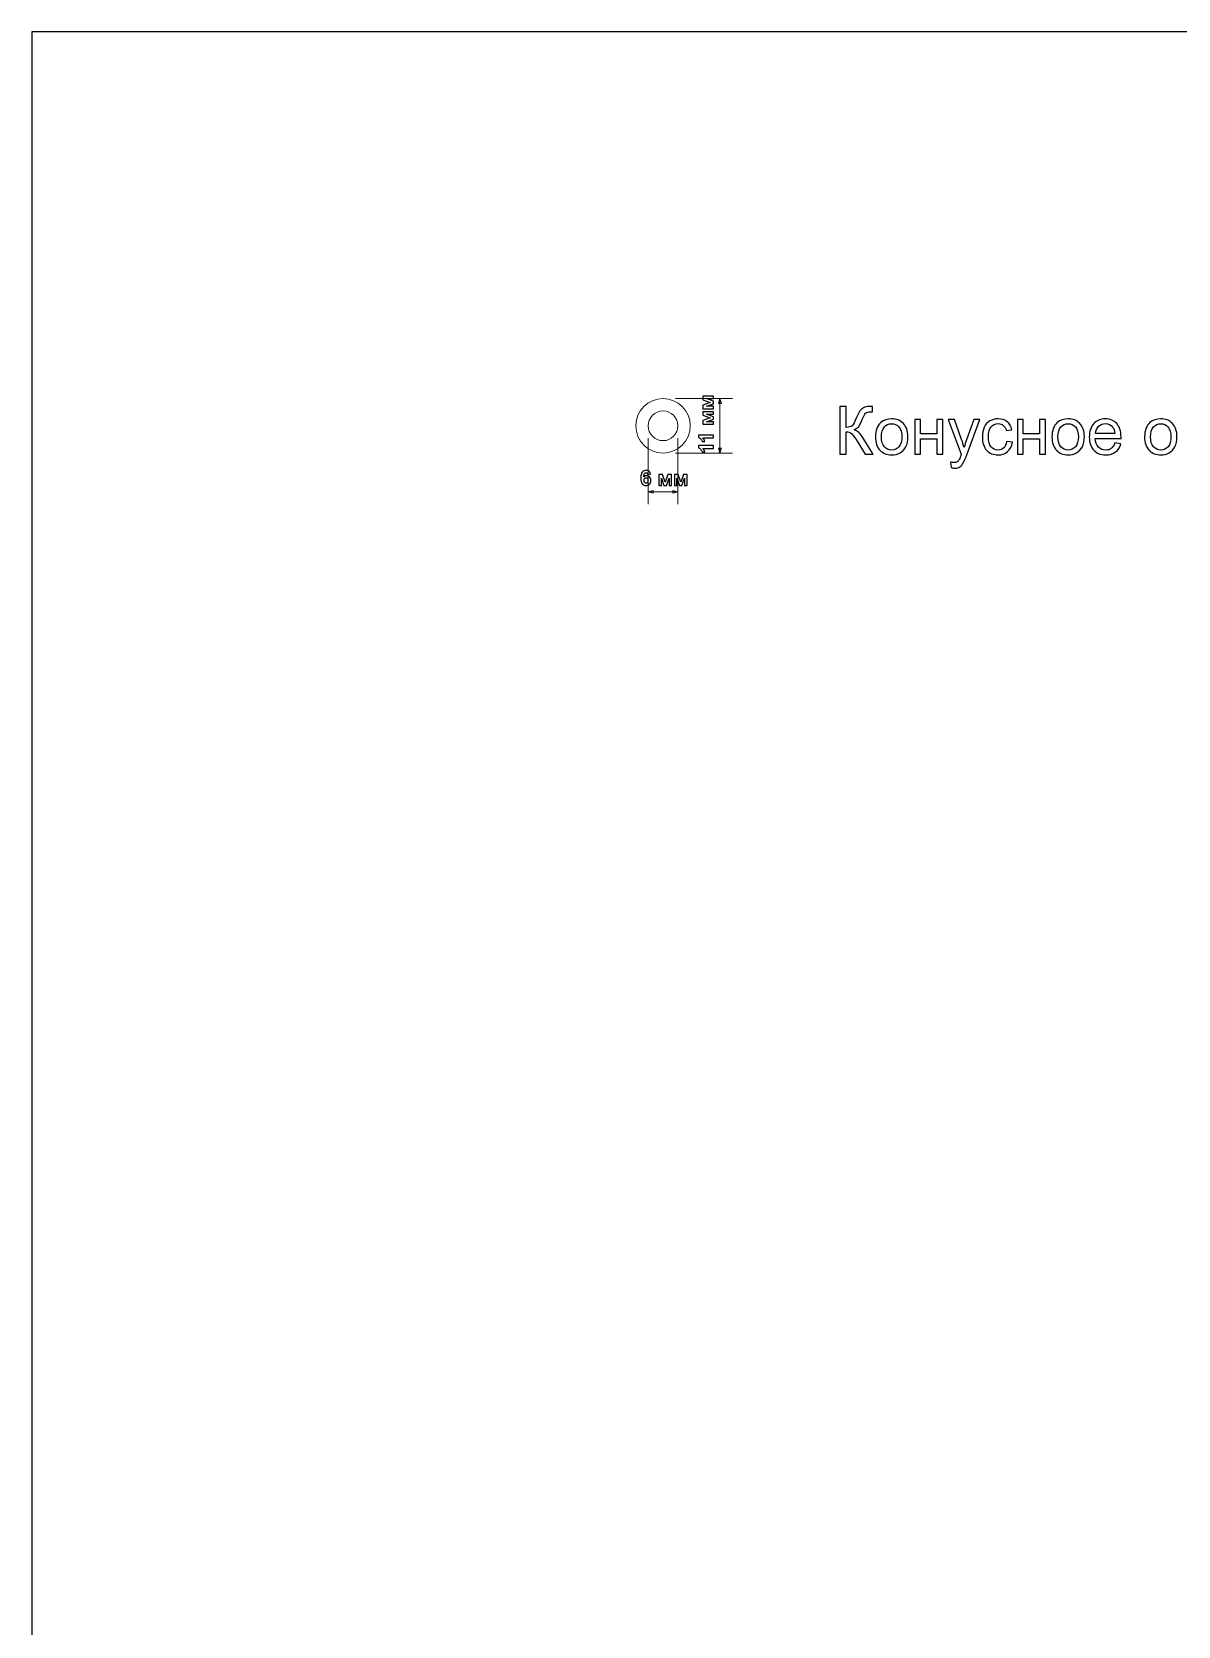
# Model space of a CAD drawing. Header units: centimetres. Extents: x -84 to 84, y -59 to 59.
# Drawn here: x -84.1 to -60.94, y 27.26 to 59.45 of the extents above; entities that cross this region are included whole.
import ezdxf

# ---------------------------------------------------------------- set-up
doc = ezdxf.new("R2010")
doc.units = ezdxf.units.CM
doc.header["$MEASUREMENT"] = 0
doc.layers.add('layer 1', color=7, linetype='Continuous')

msp = doc.modelspace()

# ---------------------------------------------------------------- linework, layer by layer
at = {"layer": 'layer 1', "color": 250}
msp.add_lwpolyline([(-84.1, -59.44999), (84.1, -59.44999), (84.1, 59.44999), (-84.1, 59.44999), (-84.1, -59.44999)], close=True, dxfattribs=at)
at = {"layer": 'layer 1', "color": 9, "lineweight": 20}
msp.add_open_spline([(-71.35002, 52.04663), (-71.04626, 52.04663), (-70.80002, 51.80039), (-70.80002, 51.49663), (-70.80002, 51.49663), (-70.80002, 51.19287), (-71.04626, 50.94663), (-71.35002, 50.94663), (-71.35002, 50.94663), (-71.65378, 50.94663), (-71.90002, 51.19287), (-71.90002, 51.49663), (-71.90002, 51.49663), (-71.90002, 51.80039), (-71.65378, 52.04663), (-71.35002, 52.04663)], degree=3, knots=[0, 0, 0, 0, 0.2, 0.2, 0.2, 0.2, 0.4, 0.4, 0.4, 0.4, 0.6, 0.6, 0.6, 0.6, 1, 1, 1, 1], dxfattribs=at)
at = {"layer": 'layer 1', "color": 155, "lineweight": 9}
for points in [[(-71.10002, 52.04663), (-71.10002, 52.04663), (-69.94915, 52.04663), (-69.94915, 52.04663)], [(-70.19915, 50.94663), (-70.19915, 50.94663), (-70.19915, 52.04663), (-70.19915, 52.04663)], [(-71.65002, 51.24663), (-71.65002, 51.24663), (-71.65002, 49.91468), (-71.65002, 49.91468)], [(-71.05002, 51.24663), (-71.05002, 51.24663), (-71.05002, 49.91468), (-71.05002, 49.91468)], [(-71.10002, 50.94663), (-71.10002, 50.94663), (-69.94915, 50.94663), (-69.94915, 50.94663)], [(-71.65002, 50.16468), (-71.65002, 50.16468), (-71.05002, 50.16468), (-71.05002, 50.16468)]]:
    msp.add_open_spline(points, degree=3, dxfattribs=at)
at = {"layer": 'layer 1', "color": 155}
for points, knots in [([(-70.54799, 51.842), (-70.54799, 51.842), (-70.54799, 51.91439), (-70.54799, 51.91439), (-70.54799, 51.91439), (-70.54799, 51.91439), (-70.39488, 51.96837), (-70.39488, 51.96837), (-70.39488, 51.96837), (-70.39488, 51.96837), (-70.54799, 52.02326), (-70.54799, 52.02326), (-70.54799, 52.02326), (-70.54799, 52.02326), (-70.54799, 52.09515), (-70.54799, 52.09515), (-70.54799, 52.09515), (-70.54799, 52.09515), (-70.32828, 52.09515), (-70.32828, 52.09515), (-70.32828, 52.09515), (-70.32828, 52.09515), (-70.32828, 52.04562), (-70.32828, 52.04562), (-70.32828, 52.04562), (-70.32828, 52.04562), (-70.47292, 52.04562), (-70.47292, 52.04562), (-70.47292, 52.04562), (-70.47292, 52.04562), (-70.32828, 51.99243), (-70.32828, 51.99243), (-70.32828, 51.99243), (-70.32828, 51.99243), (-70.32828, 51.94254), (-70.32828, 51.94254), (-70.32828, 51.94254), (-70.32828, 51.94254), (-70.47292, 51.89153), (-70.47292, 51.89153), (-70.47292, 51.89153), (-70.47292, 51.89153), (-70.32828, 51.89153), (-70.32828, 51.89153), (-70.32828, 51.89153), (-70.32828, 51.89153), (-70.32828, 51.842), (-70.32828, 51.842), (-70.32828, 51.842), (-70.32828, 51.842), (-70.54799, 51.842), (-70.54799, 51.842)], [0, 0, 0, 0, 0.07142857, 0.07142857, 0.07142857, 0.07142857, 0.14285714, 0.14285714, 0.14285714, 0.14285714, 0.21428571, 0.21428571, 0.21428571, 0.21428571, 0.28571429, 0.28571429, 0.28571429, 0.28571429, 0.35714286, 0.35714286, 0.35714286, 0.35714286, 0.42857143, 0.42857143, 0.42857143, 0.42857143, 0.5, 0.5, 0.5, 0.5, 0.57142857, 0.57142857, 0.57142857, 0.57142857, 0.64285714, 0.64285714, 0.64285714, 0.64285714, 0.71428571, 0.71428571, 0.71428571, 0.71428571, 0.78571429, 0.78571429, 0.78571429, 0.78571429, 0.85714286, 0.85714286, 0.85714286, 0.85714286, 1, 1, 1, 1]), ([(-70.54799, 51.52888), (-70.54799, 51.52888), (-70.54799, 51.60127), (-70.54799, 51.60127), (-70.54799, 51.60127), (-70.54799, 51.60127), (-70.39488, 51.65525), (-70.39488, 51.65525), (-70.39488, 51.65525), (-70.39488, 51.65525), (-70.54799, 51.71014), (-70.54799, 51.71014), (-70.54799, 51.71014), (-70.54799, 51.71014), (-70.54799, 51.78203), (-70.54799, 51.78203), (-70.54799, 51.78203), (-70.54799, 51.78203), (-70.32828, 51.78203), (-70.32828, 51.78203), (-70.32828, 51.78203), (-70.32828, 51.78203), (-70.32828, 51.7325), (-70.32828, 51.7325), (-70.32828, 51.7325), (-70.32828, 51.7325), (-70.47292, 51.7325), (-70.47292, 51.7325), (-70.47292, 51.7325), (-70.47292, 51.7325), (-70.32828, 51.67931), (-70.32828, 51.67931), (-70.32828, 51.67931), (-70.32828, 51.67931), (-70.32828, 51.62942), (-70.32828, 51.62942), (-70.32828, 51.62942), (-70.32828, 51.62942), (-70.47292, 51.57841), (-70.47292, 51.57841), (-70.47292, 51.57841), (-70.47292, 51.57841), (-70.32828, 51.57841), (-70.32828, 51.57841), (-70.32828, 51.57841), (-70.32828, 51.57841), (-70.32828, 51.52888), (-70.32828, 51.52888), (-70.32828, 51.52888), (-70.32828, 51.52888), (-70.54799, 51.52888), (-70.54799, 51.52888)], [0, 0, 0, 0, 0.07142857, 0.07142857, 0.07142857, 0.07142857, 0.14285714, 0.14285714, 0.14285714, 0.14285714, 0.21428571, 0.21428571, 0.21428571, 0.21428571, 0.28571429, 0.28571429, 0.28571429, 0.28571429, 0.35714286, 0.35714286, 0.35714286, 0.35714286, 0.42857143, 0.42857143, 0.42857143, 0.42857143, 0.5, 0.5, 0.5, 0.5, 0.57142857, 0.57142857, 0.57142857, 0.57142857, 0.64285714, 0.64285714, 0.64285714, 0.64285714, 0.71428571, 0.71428571, 0.71428571, 0.71428571, 0.78571429, 0.78571429, 0.78571429, 0.78571429, 0.85714286, 0.85714286, 0.85714286, 0.85714286, 1, 1, 1, 1]), ([(-70.32828, 51.31002), (-70.32828, 51.31002), (-70.32828, 51.25202), (-70.32828, 51.25202), (-70.32828, 51.25202), (-70.32828, 51.25202), (-70.54771, 51.25202), (-70.54771, 51.25202), (-70.54771, 51.25202), (-70.52781, 51.23086), (-70.51306, 51.20588), (-70.50354, 51.17709), (-70.50354, 51.17709), (-70.50354, 51.17709), (-70.55645, 51.17709), (-70.55645, 51.17709), (-70.55645, 51.17709), (-70.56139, 51.19226), (-70.57078, 51.2087), (-70.58468, 51.22641), (-70.58468, 51.22641), (-70.59851, 51.24419), (-70.61466, 51.25633), (-70.63308, 51.26296), (-70.63308, 51.26296), (-70.63308, 51.26296), (-70.63308, 51.31002), (-70.63308, 51.31002), (-70.63308, 51.31002), (-70.63308, 51.31002), (-70.32828, 51.31002), (-70.32828, 51.31002)], [0, 0, 0, 0, 0.11111111, 0.11111111, 0.11111111, 0.11111111, 0.22222222, 0.22222222, 0.22222222, 0.22222222, 0.33333333, 0.33333333, 0.33333333, 0.33333333, 0.44444444, 0.44444444, 0.44444444, 0.44444444, 0.55555556, 0.55555556, 0.55555556, 0.55555556, 0.66666667, 0.66666667, 0.66666667, 0.66666667, 0.77777778, 0.77777778, 0.77777778, 0.77777778, 1, 1, 1, 1]), ([(-70.32828, 51.09793), (-70.32828, 51.09793), (-70.32828, 51.03993), (-70.32828, 51.03993), (-70.32828, 51.03993), (-70.32828, 51.03993), (-70.54771, 51.03993), (-70.54771, 51.03993), (-70.54771, 51.03993), (-70.52781, 51.01877), (-70.51306, 50.99379), (-70.50354, 50.965), (-70.50354, 50.965), (-70.50354, 50.965), (-70.55645, 50.965), (-70.55645, 50.965), (-70.55645, 50.965), (-70.56139, 50.98017), (-70.57078, 50.99661), (-70.58468, 51.01432), (-70.58468, 51.01432), (-70.59851, 51.0321), (-70.61466, 51.04424), (-70.63308, 51.05087), (-70.63308, 51.05087), (-70.63308, 51.05087), (-70.63308, 51.09793), (-70.63308, 51.09793), (-70.63308, 51.09793), (-70.63308, 51.09793), (-70.32828, 51.09793), (-70.32828, 51.09793)], [0, 0, 0, 0, 0.11111111, 0.11111111, 0.11111111, 0.11111111, 0.22222222, 0.22222222, 0.22222222, 0.22222222, 0.33333333, 0.33333333, 0.33333333, 0.33333333, 0.44444444, 0.44444444, 0.44444444, 0.44444444, 0.55555556, 0.55555556, 0.55555556, 0.55555556, 0.66666667, 0.66666667, 0.66666667, 0.66666667, 0.77777778, 0.77777778, 0.77777778, 0.77777778, 1, 1, 1, 1]), ([(-71.60225, 50.52269), (-71.60225, 50.52269), (-71.65855, 50.51648), (-71.65855, 50.51648), (-71.65855, 50.51648), (-71.6599, 50.52805), (-71.66349, 50.53659), (-71.66928, 50.54209), (-71.66928, 50.54209), (-71.67506, 50.5476), (-71.68254, 50.55035), (-71.69179, 50.55035), (-71.69179, 50.55035), (-71.70406, 50.55035), (-71.71443, 50.54484), (-71.7229, 50.53384), (-71.7229, 50.53384), (-71.73137, 50.52283), (-71.73666, 50.4999), (-71.73885, 50.46505), (-71.73885, 50.46505), (-71.72438, 50.48212), (-71.70646, 50.49066), (-71.68494, 50.49066), (-71.68494, 50.49066), (-71.66074, 50.49066), (-71.63993, 50.48142), (-71.62264, 50.46293), (-71.62264, 50.46293), (-71.60536, 50.44437), (-71.59675, 50.42053), (-71.59675, 50.39125), (-71.59675, 50.39125), (-71.59675, 50.3602), (-71.60585, 50.33523), (-71.62405, 50.31646), (-71.62405, 50.31646), (-71.64226, 50.29769), (-71.66561, 50.28831), (-71.69411, 50.28831), (-71.69411, 50.28831), (-71.72466, 50.28831), (-71.74985, 50.30023), (-71.76954, 50.32408), (-71.76954, 50.32408), (-71.78922, 50.34793), (-71.7991, 50.38694), (-71.7991, 50.44127), (-71.7991, 50.44127), (-71.7991, 50.49694), (-71.7888, 50.53708), (-71.76827, 50.56171), (-71.76827, 50.56171), (-71.74774, 50.58633), (-71.72107, 50.59861), (-71.68826, 50.59861), (-71.68826, 50.59861), (-71.66526, 50.59861), (-71.64621, 50.59212), (-71.63111, 50.57913), (-71.63111, 50.57913), (-71.61601, 50.56622), (-71.60641, 50.54738), (-71.60225, 50.52269)], [0, 0, 0, 0, 0.05882353, 0.05882353, 0.05882353, 0.05882353, 0.11764706, 0.11764706, 0.11764706, 0.11764706, 0.17647059, 0.17647059, 0.17647059, 0.17647059, 0.23529412, 0.23529412, 0.23529412, 0.23529412, 0.29411765, 0.29411765, 0.29411765, 0.29411765, 0.35294118, 0.35294118, 0.35294118, 0.35294118, 0.41176471, 0.41176471, 0.41176471, 0.41176471, 0.47058824, 0.47058824, 0.47058824, 0.47058824, 0.52941176, 0.52941176, 0.52941176, 0.52941176, 0.58823529, 0.58823529, 0.58823529, 0.58823529, 0.64705882, 0.64705882, 0.64705882, 0.64705882, 0.70588235, 0.70588235, 0.70588235, 0.70588235, 0.76470588, 0.76470588, 0.76470588, 0.76470588, 0.82352941, 0.82352941, 0.82352941, 0.82352941, 0.88235294, 0.88235294, 0.88235294, 0.88235294, 1, 1, 1, 1]), ([(-71.73391, 50.39583), (-71.73391, 50.37692), (-71.72953, 50.36232), (-71.72085, 50.35202), (-71.72085, 50.35202), (-71.71218, 50.34172), (-71.7023, 50.33657), (-71.69108, 50.33657), (-71.69108, 50.33657), (-71.68036, 50.33657), (-71.6714, 50.3408), (-71.6642, 50.3492), (-71.6642, 50.3492), (-71.65707, 50.35766), (-71.65347, 50.37149), (-71.65347, 50.39068), (-71.65347, 50.39068), (-71.65347, 50.41044), (-71.65736, 50.4249), (-71.66505, 50.43414), (-71.66505, 50.43414), (-71.67281, 50.44332), (-71.6824, 50.4479), (-71.69397, 50.4479), (-71.69397, 50.4479), (-71.70519, 50.4479), (-71.71458, 50.44353), (-71.72234, 50.43471), (-71.72234, 50.43471), (-71.73003, 50.42596), (-71.73391, 50.41298), (-71.73391, 50.39583)], [0, 0, 0, 0, 0.11111111, 0.11111111, 0.11111111, 0.11111111, 0.22222222, 0.22222222, 0.22222222, 0.22222222, 0.33333333, 0.33333333, 0.33333333, 0.33333333, 0.44444444, 0.44444444, 0.44444444, 0.44444444, 0.55555556, 0.55555556, 0.55555556, 0.55555556, 0.66666667, 0.66666667, 0.66666667, 0.66666667, 0.77777778, 0.77777778, 0.77777778, 0.77777778, 1, 1, 1, 1]), ([(-71.43165, 50.51352), (-71.43165, 50.51352), (-71.35926, 50.51352), (-71.35926, 50.51352), (-71.35926, 50.51352), (-71.35926, 50.51352), (-71.30528, 50.36041), (-71.30528, 50.36041), (-71.30528, 50.36041), (-71.30528, 50.36041), (-71.25039, 50.51352), (-71.25039, 50.51352), (-71.25039, 50.51352), (-71.25039, 50.51352), (-71.1785, 50.51352), (-71.1785, 50.51352), (-71.1785, 50.51352), (-71.1785, 50.51352), (-71.1785, 50.29381), (-71.1785, 50.29381), (-71.1785, 50.29381), (-71.1785, 50.29381), (-71.22803, 50.29381), (-71.22803, 50.29381), (-71.22803, 50.29381), (-71.22803, 50.29381), (-71.22803, 50.43845), (-71.22803, 50.43845), (-71.22803, 50.43845), (-71.22803, 50.43845), (-71.28122, 50.29381), (-71.28122, 50.29381), (-71.28122, 50.29381), (-71.28122, 50.29381), (-71.33111, 50.29381), (-71.33111, 50.29381), (-71.33111, 50.29381), (-71.33111, 50.29381), (-71.38212, 50.43845), (-71.38212, 50.43845), (-71.38212, 50.43845), (-71.38212, 50.43845), (-71.38212, 50.29381), (-71.38212, 50.29381), (-71.38212, 50.29381), (-71.38212, 50.29381), (-71.43165, 50.29381), (-71.43165, 50.29381), (-71.43165, 50.29381), (-71.43165, 50.29381), (-71.43165, 50.51352), (-71.43165, 50.51352)], [0, 0, 0, 0, 0.07142857, 0.07142857, 0.07142857, 0.07142857, 0.14285714, 0.14285714, 0.14285714, 0.14285714, 0.21428571, 0.21428571, 0.21428571, 0.21428571, 0.28571429, 0.28571429, 0.28571429, 0.28571429, 0.35714286, 0.35714286, 0.35714286, 0.35714286, 0.42857143, 0.42857143, 0.42857143, 0.42857143, 0.5, 0.5, 0.5, 0.5, 0.57142857, 0.57142857, 0.57142857, 0.57142857, 0.64285714, 0.64285714, 0.64285714, 0.64285714, 0.71428571, 0.71428571, 0.71428571, 0.71428571, 0.78571429, 0.78571429, 0.78571429, 0.78571429, 0.85714286, 0.85714286, 0.85714286, 0.85714286, 1, 1, 1, 1]), ([(-71.11853, 50.51352), (-71.11853, 50.51352), (-71.04614, 50.51352), (-71.04614, 50.51352), (-71.04614, 50.51352), (-71.04614, 50.51352), (-70.99216, 50.36041), (-70.99216, 50.36041), (-70.99216, 50.36041), (-70.99216, 50.36041), (-70.93727, 50.51352), (-70.93727, 50.51352), (-70.93727, 50.51352), (-70.93727, 50.51352), (-70.86538, 50.51352), (-70.86538, 50.51352), (-70.86538, 50.51352), (-70.86538, 50.51352), (-70.86538, 50.29381), (-70.86538, 50.29381), (-70.86538, 50.29381), (-70.86538, 50.29381), (-70.91491, 50.29381), (-70.91491, 50.29381), (-70.91491, 50.29381), (-70.91491, 50.29381), (-70.91491, 50.43845), (-70.91491, 50.43845), (-70.91491, 50.43845), (-70.91491, 50.43845), (-70.9681, 50.29381), (-70.9681, 50.29381), (-70.9681, 50.29381), (-70.9681, 50.29381), (-71.01799, 50.29381), (-71.01799, 50.29381), (-71.01799, 50.29381), (-71.01799, 50.29381), (-71.069, 50.43845), (-71.069, 50.43845), (-71.069, 50.43845), (-71.069, 50.43845), (-71.069, 50.29381), (-71.069, 50.29381), (-71.069, 50.29381), (-71.069, 50.29381), (-71.11853, 50.29381), (-71.11853, 50.29381), (-71.11853, 50.29381), (-71.11853, 50.29381), (-71.11853, 50.51352), (-71.11853, 50.51352)], [0, 0, 0, 0, 0.07142857, 0.07142857, 0.07142857, 0.07142857, 0.14285714, 0.14285714, 0.14285714, 0.14285714, 0.21428571, 0.21428571, 0.21428571, 0.21428571, 0.28571429, 0.28571429, 0.28571429, 0.28571429, 0.35714286, 0.35714286, 0.35714286, 0.35714286, 0.42857143, 0.42857143, 0.42857143, 0.42857143, 0.5, 0.5, 0.5, 0.5, 0.57142857, 0.57142857, 0.57142857, 0.57142857, 0.64285714, 0.64285714, 0.64285714, 0.64285714, 0.71428571, 0.71428571, 0.71428571, 0.71428571, 0.78571429, 0.78571429, 0.78571429, 0.78571429, 0.85714286, 0.85714286, 0.85714286, 0.85714286, 1, 1, 1, 1])]:
    msp.add_open_spline(points, degree=3, knots=knots, dxfattribs=at)
at = {"layer": 'layer 1', "color": 155, "lineweight": 9}
for points in [[(-70.17192, 51.94503), (-70.17192, 51.94503), (-70.19915, 52.04663), (-70.19915, 52.04663), (-70.19915, 52.04663), (-70.19915, 52.04663), (-70.22637, 51.94503), (-70.22637, 51.94503), (-70.22637, 51.94503), (-70.22637, 51.94503), (-70.17192, 51.94503), (-70.17192, 51.94503)], [(-70.17192, 51.04822), (-70.17192, 51.04822), (-70.19915, 50.94663), (-70.19915, 50.94663), (-70.19915, 50.94663), (-70.19915, 50.94663), (-70.22637, 51.04822), (-70.22637, 51.04822), (-70.22637, 51.04822), (-70.22637, 51.04822), (-70.17192, 51.04822), (-70.17192, 51.04822)], [(-71.54842, 50.13745), (-71.54842, 50.13745), (-71.65002, 50.16468), (-71.65002, 50.16468), (-71.65002, 50.16468), (-71.65002, 50.16468), (-71.54842, 50.1919), (-71.54842, 50.1919), (-71.54842, 50.1919), (-71.54842, 50.1919), (-71.54842, 50.13745), (-71.54842, 50.13745)], [(-71.15161, 50.13745), (-71.15161, 50.13745), (-71.05002, 50.16468), (-71.05002, 50.16468), (-71.05002, 50.16468), (-71.05002, 50.16468), (-71.15161, 50.1919), (-71.15161, 50.1919), (-71.15161, 50.1919), (-71.15161, 50.1919), (-71.15161, 50.13745), (-71.15161, 50.13745)]]:
    msp.add_open_spline(points, degree=3, knots=[0, 0, 0, 0, 0.25, 0.25, 0.25, 0.25, 0.5, 0.5, 0.5, 0.5, 1, 1, 1, 1], dxfattribs=at)
at = {"layer": 'layer 1', "color": 250}
for points, knots in [([(-67.78007, 51.88772), (-67.78007, 51.88772), (-67.65222, 51.88772), (-67.65222, 51.88772), (-67.65222, 51.88772), (-67.65222, 51.88772), (-67.65222, 51.46514), (-67.65222, 51.46514), (-67.65222, 51.46514), (-67.59413, 51.46514), (-67.55308, 51.47658), (-67.52953, 51.49923), (-67.52953, 51.49923), (-67.50576, 51.52189), (-67.4757, 51.57617), (-67.43891, 51.6623), (-67.43891, 51.6623), (-67.41222, 51.72577), (-67.39024, 51.77041), (-67.37275, 51.79643), (-67.37275, 51.79643), (-67.35548, 51.82267), (-67.3308, 51.84465), (-67.29873, 51.86237), (-67.29873, 51.86237), (-67.26688, 51.88009), (-67.23144, 51.88906), (-67.19286, 51.88906), (-67.19286, 51.88906), (-67.14374, 51.88906), (-67.11794, 51.88861), (-67.11525, 51.88772), (-67.11525, 51.88772), (-67.11525, 51.88772), (-67.11525, 51.77736), (-67.11525, 51.77736), (-67.11525, 51.77736), (-67.11974, 51.77736), (-67.12826, 51.77759), (-67.14082, 51.77803), (-67.14082, 51.77803), (-67.15495, 51.77848), (-67.16348, 51.77871), (-67.16662, 51.77871), (-67.16662, 51.77871), (-67.20721, 51.77871), (-67.23749, 51.76884), (-67.25723, 51.7491), (-67.25723, 51.7491), (-67.27742, 51.72936), (-67.3003, 51.68719), (-67.32632, 51.62282), (-67.32632, 51.62282), (-67.35862, 51.54117), (-67.38598, 51.48959), (-67.40841, 51.46828), (-67.40841, 51.46828), (-67.43062, 51.44719), (-67.45753, 51.43015), (-67.48848, 51.41736), (-67.48848, 51.41736), (-67.42635, 51.40032), (-67.3649, 51.34267), (-67.30434, 51.24488), (-67.30434, 51.24488), (-67.30434, 51.24488), (-67.10583, 50.92413), (-67.10583, 50.92413), (-67.10583, 50.92413), (-67.10583, 50.92413), (-67.26419, 50.92413), (-67.26419, 50.92413), (-67.26419, 50.92413), (-67.26419, 50.92413), (-67.42591, 51.18521), (-67.42591, 51.18521), (-67.42591, 51.18521), (-67.47009, 51.25766), (-67.5071, 51.30746), (-67.53671, 51.33437), (-67.53671, 51.33437), (-67.56654, 51.36151), (-67.6049, 51.37497), (-67.65222, 51.37497), (-67.65222, 51.37497), (-67.65222, 51.37497), (-67.65222, 50.92413), (-67.65222, 50.92413), (-67.65222, 50.92413), (-67.65222, 50.92413), (-67.78007, 50.92413), (-67.78007, 50.92413), (-67.78007, 50.92413), (-67.78007, 50.92413), (-67.78007, 51.88772), (-67.78007, 51.88772)], [0, 0, 0, 0, 0.04, 0.04, 0.04, 0.04, 0.08, 0.08, 0.08, 0.08, 0.12, 0.12, 0.12, 0.12, 0.16, 0.16, 0.16, 0.16, 0.2, 0.2, 0.2, 0.2, 0.24, 0.24, 0.24, 0.24, 0.28, 0.28, 0.28, 0.28, 0.32, 0.32, 0.32, 0.32, 0.36, 0.36, 0.36, 0.36, 0.4, 0.4, 0.4, 0.4, 0.44, 0.44, 0.44, 0.44, 0.48, 0.48, 0.48, 0.48, 0.52, 0.52, 0.52, 0.52, 0.56, 0.56, 0.56, 0.56, 0.6, 0.6, 0.6, 0.6, 0.64, 0.64, 0.64, 0.64, 0.68, 0.68, 0.68, 0.68, 0.72, 0.72, 0.72, 0.72, 0.76, 0.76, 0.76, 0.76, 0.8, 0.8, 0.8, 0.8, 0.84, 0.84, 0.84, 0.84, 0.88, 0.88, 0.88, 0.88, 0.92, 0.92, 0.92, 0.92, 1, 1, 1, 1]), ([(-67.05806, 51.27336), (-67.05806, 51.40233), (-67.02217, 51.49789), (-66.95017, 51.56002), (-66.95017, 51.56002), (-66.89028, 51.6116), (-66.81694, 51.6374), (-66.73058, 51.6374), (-66.73058, 51.6374), (-66.63481, 51.6374), (-66.5563, 51.606), (-66.49529, 51.54319), (-66.49529, 51.54319), (-66.43451, 51.48061), (-66.404, 51.39381), (-66.404, 51.28323), (-66.404, 51.28323), (-66.404, 51.19351), (-66.41746, 51.12308), (-66.44438, 51.07172), (-66.44438, 51.07172), (-66.47129, 51.02035), (-66.51055, 50.98043), (-66.56214, 50.95194), (-66.56214, 50.95194), (-66.6135, 50.92346), (-66.6698, 50.90933), (-66.73058, 50.90933), (-66.73058, 50.90933), (-66.82838, 50.90933), (-66.90733, 50.9405), (-66.96767, 51.00308), (-66.96767, 51.00308), (-67.028, 51.06566), (-67.05806, 51.15583), (-67.05806, 51.27336)], [0, 0, 0, 0, 0.1, 0.1, 0.1, 0.1, 0.2, 0.2, 0.2, 0.2, 0.3, 0.3, 0.3, 0.3, 0.4, 0.4, 0.4, 0.4, 0.5, 0.5, 0.5, 0.5, 0.6, 0.6, 0.6, 0.6, 0.7, 0.7, 0.7, 0.7, 0.8, 0.8, 0.8, 0.8, 1, 1, 1, 1]), ([(-66.93694, 51.27314), (-66.93694, 51.18387), (-66.91742, 51.11703), (-66.8784, 51.07284), (-66.8784, 51.07284), (-66.83914, 51.02843), (-66.79002, 51.00622), (-66.73058, 51.00622), (-66.73058, 51.00622), (-66.67182, 51.00622), (-66.62292, 51.02843), (-66.58367, 51.07306), (-66.58367, 51.07306), (-66.54464, 51.1177), (-66.52513, 51.18566), (-66.52513, 51.27695), (-66.52513, 51.27695), (-66.52513, 51.36308), (-66.54486, 51.42835), (-66.58412, 51.47254), (-66.58412, 51.47254), (-66.62337, 51.51695), (-66.67227, 51.53916), (-66.73058, 51.53916), (-66.73058, 51.53916), (-66.79002, 51.53916), (-66.83914, 51.51717), (-66.8784, 51.47299), (-66.8784, 51.47299), (-66.91742, 51.4288), (-66.93694, 51.36218), (-66.93694, 51.27314)], [0, 0, 0, 0, 0.11111111, 0.11111111, 0.11111111, 0.11111111, 0.22222222, 0.22222222, 0.22222222, 0.22222222, 0.33333333, 0.33333333, 0.33333333, 0.33333333, 0.44444444, 0.44444444, 0.44444444, 0.44444444, 0.55555556, 0.55555556, 0.55555556, 0.55555556, 0.66666667, 0.66666667, 0.66666667, 0.66666667, 0.77777778, 0.77777778, 0.77777778, 0.77777778, 1, 1, 1, 1]), ([(-66.26517, 51.6226), (-66.26517, 51.6226), (-66.14674, 51.6226), (-66.14674, 51.6226), (-66.14674, 51.6226), (-66.14674, 51.6226), (-66.14674, 51.3319), (-66.14674, 51.3319), (-66.14674, 51.3319), (-66.14674, 51.3319), (-65.81837, 51.3319), (-65.81837, 51.3319), (-65.81837, 51.3319), (-65.81837, 51.3319), (-65.81837, 51.6226), (-65.81837, 51.6226), (-65.81837, 51.6226), (-65.81837, 51.6226), (-65.69994, 51.6226), (-65.69994, 51.6226), (-65.69994, 51.6226), (-65.69994, 51.6226), (-65.69994, 50.92413), (-65.69994, 50.92413), (-65.69994, 50.92413), (-65.69994, 50.92413), (-65.81837, 50.92413), (-65.81837, 50.92413), (-65.81837, 50.92413), (-65.81837, 50.92413), (-65.81837, 51.23366), (-65.81837, 51.23366), (-65.81837, 51.23366), (-65.81837, 51.23366), (-66.14674, 51.23366), (-66.14674, 51.23366), (-66.14674, 51.23366), (-66.14674, 51.23366), (-66.14674, 50.92413), (-66.14674, 50.92413), (-66.14674, 50.92413), (-66.14674, 50.92413), (-66.26517, 50.92413), (-66.26517, 50.92413), (-66.26517, 50.92413), (-66.26517, 50.92413), (-66.26517, 51.6226), (-66.26517, 51.6226)], [0, 0, 0, 0, 0.07692308, 0.07692308, 0.07692308, 0.07692308, 0.15384615, 0.15384615, 0.15384615, 0.15384615, 0.23076923, 0.23076923, 0.23076923, 0.23076923, 0.30769231, 0.30769231, 0.30769231, 0.30769231, 0.38461538, 0.38461538, 0.38461538, 0.38461538, 0.46153846, 0.46153846, 0.46153846, 0.46153846, 0.53846154, 0.53846154, 0.53846154, 0.53846154, 0.61538462, 0.61538462, 0.61538462, 0.61538462, 0.69230769, 0.69230769, 0.69230769, 0.69230769, 0.76923077, 0.76923077, 0.76923077, 0.76923077, 0.84615385, 0.84615385, 0.84615385, 0.84615385, 1, 1, 1, 1]), ([(-65.52745, 50.65564), (-65.52745, 50.65564), (-65.54091, 50.7651), (-65.54091, 50.7651), (-65.54091, 50.7651), (-65.51489, 50.75815), (-65.49246, 50.75456), (-65.47317, 50.75456), (-65.47317, 50.75456), (-65.4467, 50.75456), (-65.42562, 50.75905), (-65.40992, 50.76779), (-65.40992, 50.76779), (-65.39399, 50.77654), (-65.38098, 50.78888), (-65.37089, 50.80458), (-65.37089, 50.80458), (-65.36349, 50.81647), (-65.35138, 50.84585), (-65.33478, 50.89295), (-65.33478, 50.89295), (-65.33254, 50.89946), (-65.32917, 50.9091), (-65.32424, 50.92189), (-65.32424, 50.92189), (-65.32424, 50.92189), (-65.58936, 51.6226), (-65.58936, 51.6226), (-65.58936, 51.6226), (-65.58936, 51.6226), (-65.46285, 51.6226), (-65.46285, 51.6226), (-65.46285, 51.6226), (-65.46285, 51.6226), (-65.31706, 51.21931), (-65.31706, 51.21931), (-65.31706, 51.21931), (-65.29799, 51.16839), (-65.28117, 51.11456), (-65.26614, 51.05804), (-65.26614, 51.05804), (-65.25246, 51.11119), (-65.23631, 51.16368), (-65.21747, 51.21527), (-65.21747, 51.21527), (-65.21747, 51.21527), (-65.06854, 51.6226), (-65.06854, 51.6226), (-65.06854, 51.6226), (-65.06854, 51.6226), (-64.95033, 51.6226), (-64.95033, 51.6226), (-64.95033, 51.6226), (-64.95033, 51.6226), (-65.21433, 50.91202), (-65.21433, 50.91202), (-65.21433, 50.91202), (-65.24282, 50.83553), (-65.26502, 50.78305), (-65.28095, 50.75411), (-65.28095, 50.75411), (-65.30203, 50.71531), (-65.32626, 50.68682), (-65.3534, 50.66865), (-65.3534, 50.66865), (-65.38076, 50.65049), (-65.41328, 50.64151), (-65.45097, 50.64151), (-65.45097, 50.64151), (-65.47384, 50.64151), (-65.49941, 50.64622), (-65.52745, 50.65564)], [0, 0, 0, 0, 0.05263158, 0.05263158, 0.05263158, 0.05263158, 0.10526316, 0.10526316, 0.10526316, 0.10526316, 0.15789474, 0.15789474, 0.15789474, 0.15789474, 0.21052632, 0.21052632, 0.21052632, 0.21052632, 0.26315789, 0.26315789, 0.26315789, 0.26315789, 0.31578947, 0.31578947, 0.31578947, 0.31578947, 0.36842105, 0.36842105, 0.36842105, 0.36842105, 0.42105263, 0.42105263, 0.42105263, 0.42105263, 0.47368421, 0.47368421, 0.47368421, 0.47368421, 0.52631579, 0.52631579, 0.52631579, 0.52631579, 0.57894737, 0.57894737, 0.57894737, 0.57894737, 0.63157895, 0.63157895, 0.63157895, 0.63157895, 0.68421053, 0.68421053, 0.68421053, 0.68421053, 0.73684211, 0.73684211, 0.73684211, 0.73684211, 0.78947368, 0.78947368, 0.78947368, 0.78947368, 0.84210526, 0.84210526, 0.84210526, 0.84210526, 0.89473684, 0.89473684, 0.89473684, 0.89473684, 1, 1, 1, 1]), ([(-64.40798, 51.17983), (-64.40798, 51.17983), (-64.29224, 51.16368), (-64.29224, 51.16368), (-64.29224, 51.16368), (-64.30502, 51.08405), (-64.33732, 51.02192), (-64.38958, 50.97684), (-64.38958, 50.97684), (-64.44184, 50.93176), (-64.50622, 50.90933), (-64.58225, 50.90933), (-64.58225, 50.90933), (-64.67758, 50.90933), (-64.75429, 50.9405), (-64.81216, 51.00286), (-64.81216, 51.00286), (-64.87025, 51.06521), (-64.89919, 51.15448), (-64.89919, 51.27067), (-64.89919, 51.27067), (-64.89919, 51.34604), (-64.88663, 51.41175), (-64.86173, 51.46828), (-64.86173, 51.46828), (-64.83683, 51.52458), (-64.79893, 51.56697), (-64.74779, 51.59501), (-64.74779, 51.59501), (-64.69687, 51.62327), (-64.64147, 51.6374), (-64.58136, 51.6374), (-64.58136, 51.6374), (-64.50577, 51.6374), (-64.44364, 51.61833), (-64.39564, 51.57998), (-64.39564, 51.57998), (-64.34741, 51.54162), (-64.31646, 51.48712), (-64.303, 51.41669), (-64.303, 51.41669), (-64.303, 51.41669), (-64.4174, 51.39919), (-64.4174, 51.39919), (-64.4174, 51.39919), (-64.42839, 51.44607), (-64.44768, 51.48129), (-64.47571, 51.50506), (-64.47571, 51.50506), (-64.50353, 51.52861), (-64.53717, 51.5405), (-64.57665, 51.5405), (-64.57665, 51.5405), (-64.63631, 51.5405), (-64.68476, 51.51919), (-64.72222, 51.47658), (-64.72222, 51.47658), (-64.75945, 51.43374), (-64.77807, 51.36645), (-64.77807, 51.27404), (-64.77807, 51.27404), (-64.77807, 51.18028), (-64.76012, 51.11232), (-64.72424, 51.06992), (-64.72424, 51.06992), (-64.68812, 51.02753), (-64.64125, 51.00622), (-64.5836, 51.00622), (-64.5836, 51.00622), (-64.53695, 51.00622), (-64.49814, 51.02035), (-64.46719, 51.04884), (-64.46719, 51.04884), (-64.43601, 51.0771), (-64.41627, 51.12084), (-64.40798, 51.17983)], [0, 0, 0, 0, 0.05, 0.05, 0.05, 0.05, 0.1, 0.1, 0.1, 0.1, 0.15, 0.15, 0.15, 0.15, 0.2, 0.2, 0.2, 0.2, 0.25, 0.25, 0.25, 0.25, 0.3, 0.3, 0.3, 0.3, 0.35, 0.35, 0.35, 0.35, 0.4, 0.4, 0.4, 0.4, 0.45, 0.45, 0.45, 0.45, 0.5, 0.5, 0.5, 0.5, 0.55, 0.55, 0.55, 0.55, 0.6, 0.6, 0.6, 0.6, 0.65, 0.65, 0.65, 0.65, 0.7, 0.7, 0.7, 0.7, 0.75, 0.75, 0.75, 0.75, 0.8, 0.8, 0.8, 0.8, 0.85, 0.85, 0.85, 0.85, 0.9, 0.9, 0.9, 0.9, 1, 1, 1, 1]), ([(-64.1913, 51.6226), (-64.1913, 51.6226), (-64.07287, 51.6226), (-64.07287, 51.6226), (-64.07287, 51.6226), (-64.07287, 51.6226), (-64.07287, 51.3319), (-64.07287, 51.3319), (-64.07287, 51.3319), (-64.07287, 51.3319), (-63.7445, 51.3319), (-63.7445, 51.3319), (-63.7445, 51.3319), (-63.7445, 51.3319), (-63.7445, 51.6226), (-63.7445, 51.6226), (-63.7445, 51.6226), (-63.7445, 51.6226), (-63.62607, 51.6226), (-63.62607, 51.6226), (-63.62607, 51.6226), (-63.62607, 51.6226), (-63.62607, 50.92413), (-63.62607, 50.92413), (-63.62607, 50.92413), (-63.62607, 50.92413), (-63.7445, 50.92413), (-63.7445, 50.92413), (-63.7445, 50.92413), (-63.7445, 50.92413), (-63.7445, 51.23366), (-63.7445, 51.23366), (-63.7445, 51.23366), (-63.7445, 51.23366), (-64.07287, 51.23366), (-64.07287, 51.23366), (-64.07287, 51.23366), (-64.07287, 51.23366), (-64.07287, 50.92413), (-64.07287, 50.92413), (-64.07287, 50.92413), (-64.07287, 50.92413), (-64.1913, 50.92413), (-64.1913, 50.92413), (-64.1913, 50.92413), (-64.1913, 50.92413), (-64.1913, 51.6226), (-64.1913, 51.6226)], [0, 0, 0, 0, 0.07692308, 0.07692308, 0.07692308, 0.07692308, 0.15384615, 0.15384615, 0.15384615, 0.15384615, 0.23076923, 0.23076923, 0.23076923, 0.23076923, 0.30769231, 0.30769231, 0.30769231, 0.30769231, 0.38461538, 0.38461538, 0.38461538, 0.38461538, 0.46153846, 0.46153846, 0.46153846, 0.46153846, 0.53846154, 0.53846154, 0.53846154, 0.53846154, 0.61538462, 0.61538462, 0.61538462, 0.61538462, 0.69230769, 0.69230769, 0.69230769, 0.69230769, 0.76923077, 0.76923077, 0.76923077, 0.76923077, 0.84615385, 0.84615385, 0.84615385, 0.84615385, 1, 1, 1, 1]), ([(-63.49261, 51.27336), (-63.49261, 51.40233), (-63.45672, 51.49789), (-63.38472, 51.56002), (-63.38472, 51.56002), (-63.32483, 51.6116), (-63.25149, 51.6374), (-63.16513, 51.6374), (-63.16513, 51.6374), (-63.06936, 51.6374), (-62.99085, 51.606), (-62.92984, 51.54319), (-62.92984, 51.54319), (-62.86906, 51.48061), (-62.83855, 51.39381), (-62.83855, 51.28323), (-62.83855, 51.28323), (-62.83855, 51.19351), (-62.85201, 51.12308), (-62.87893, 51.07172), (-62.87893, 51.07172), (-62.90584, 51.02035), (-62.9451, 50.98043), (-62.99669, 50.95194), (-62.99669, 50.95194), (-63.04805, 50.92346), (-63.10435, 50.90933), (-63.16513, 50.90933), (-63.16513, 50.90933), (-63.26293, 50.90933), (-63.34188, 50.9405), (-63.40222, 51.00308), (-63.40222, 51.00308), (-63.46255, 51.06566), (-63.49261, 51.15583), (-63.49261, 51.27336)], [0, 0, 0, 0, 0.1, 0.1, 0.1, 0.1, 0.2, 0.2, 0.2, 0.2, 0.3, 0.3, 0.3, 0.3, 0.4, 0.4, 0.4, 0.4, 0.5, 0.5, 0.5, 0.5, 0.6, 0.6, 0.6, 0.6, 0.7, 0.7, 0.7, 0.7, 0.8, 0.8, 0.8, 0.8, 1, 1, 1, 1]), ([(-63.37149, 51.27314), (-63.37149, 51.18387), (-63.35197, 51.11703), (-63.31295, 51.07284), (-63.31295, 51.07284), (-63.27369, 51.02843), (-63.22457, 51.00622), (-63.16513, 51.00622), (-63.16513, 51.00622), (-63.10637, 51.00622), (-63.05747, 51.02843), (-63.01822, 51.07306), (-63.01822, 51.07306), (-62.97919, 51.1177), (-62.95968, 51.18566), (-62.95968, 51.27695), (-62.95968, 51.27695), (-62.95968, 51.36308), (-62.97941, 51.42835), (-63.01867, 51.47254), (-63.01867, 51.47254), (-63.05792, 51.51695), (-63.10682, 51.53916), (-63.16513, 51.53916), (-63.16513, 51.53916), (-63.22457, 51.53916), (-63.27369, 51.51717), (-63.31295, 51.47299), (-63.31295, 51.47299), (-63.35197, 51.4288), (-63.37149, 51.36218), (-63.37149, 51.27314)], [0, 0, 0, 0, 0.11111111, 0.11111111, 0.11111111, 0.11111111, 0.22222222, 0.22222222, 0.22222222, 0.22222222, 0.33333333, 0.33333333, 0.33333333, 0.33333333, 0.44444444, 0.44444444, 0.44444444, 0.44444444, 0.55555556, 0.55555556, 0.55555556, 0.55555556, 0.66666667, 0.66666667, 0.66666667, 0.66666667, 0.77777778, 0.77777778, 0.77777778, 0.77777778, 1, 1, 1, 1]), ([(-62.22331, 51.15022), (-62.22331, 51.15022), (-62.10084, 51.13407), (-62.10084, 51.13407), (-62.10084, 51.13407), (-62.11991, 51.06297), (-62.15557, 51.00757), (-62.20761, 50.96832), (-62.20761, 50.96832), (-62.25964, 50.92906), (-62.32604, 50.90933), (-62.40701, 50.90933), (-62.40701, 50.90933), (-62.50884, 50.90933), (-62.58959, 50.94073), (-62.64925, 51.00353), (-62.64925, 51.00353), (-62.70891, 51.06611), (-62.73875, 51.15426), (-62.73875, 51.26753), (-62.73875, 51.26753), (-62.73875, 51.38461), (-62.70869, 51.47568), (-62.64835, 51.54028), (-62.64835, 51.54028), (-62.58802, 51.6051), (-62.50974, 51.6374), (-62.41351, 51.6374), (-62.41351, 51.6374), (-62.32043, 51.6374), (-62.24439, 51.60577), (-62.1854, 51.5423), (-62.1854, 51.5423), (-62.12641, 51.47882), (-62.0968, 51.38955), (-62.0968, 51.27448), (-62.0968, 51.27448), (-62.0968, 51.26753), (-62.09703, 51.25699), (-62.09748, 51.24308), (-62.09748, 51.24308), (-62.09748, 51.24308), (-62.61762, 51.24308), (-62.61762, 51.24308), (-62.61762, 51.24308), (-62.61314, 51.1666), (-62.59161, 51.10783), (-62.55258, 51.06723), (-62.55258, 51.06723), (-62.51377, 51.02663), (-62.4651, 51.00622), (-62.40701, 51.00622), (-62.40701, 51.00622), (-62.36372, 51.00622), (-62.32671, 51.01766), (-62.29621, 51.04054), (-62.29621, 51.04054), (-62.26548, 51.06342), (-62.24125, 51.09998), (-62.22331, 51.15022)], [0, 0, 0, 0, 0.0625, 0.0625, 0.0625, 0.0625, 0.125, 0.125, 0.125, 0.125, 0.1875, 0.1875, 0.1875, 0.1875, 0.25, 0.25, 0.25, 0.25, 0.3125, 0.3125, 0.3125, 0.3125, 0.375, 0.375, 0.375, 0.375, 0.4375, 0.4375, 0.4375, 0.4375, 0.5, 0.5, 0.5, 0.5, 0.5625, 0.5625, 0.5625, 0.5625, 0.625, 0.625, 0.625, 0.625, 0.6875, 0.6875, 0.6875, 0.6875, 0.75, 0.75, 0.75, 0.75, 0.8125, 0.8125, 0.8125, 0.8125, 0.875, 0.875, 0.875, 0.875, 1, 1, 1, 1]), ([(-62.6109, 51.33998), (-62.6109, 51.33998), (-62.22196, 51.33998), (-62.22196, 51.33998), (-62.22196, 51.33998), (-62.22712, 51.39875), (-62.24215, 51.44271), (-62.2666, 51.47209), (-62.2666, 51.47209), (-62.30406, 51.51762), (-62.35295, 51.5405), (-62.41284, 51.5405), (-62.41284, 51.5405), (-62.46712, 51.5405), (-62.51265, 51.52233), (-62.54966, 51.486), (-62.54966, 51.486), (-62.58645, 51.44966), (-62.60686, 51.40099), (-62.6109, 51.33998)], [0, 0, 0, 0, 0.16666667, 0.16666667, 0.16666667, 0.16666667, 0.33333333, 0.33333333, 0.33333333, 0.33333333, 0.5, 0.5, 0.5, 0.5, 0.66666667, 0.66666667, 0.66666667, 0.66666667, 1, 1, 1, 1]), ([(-61.62174, 51.27336), (-61.62174, 51.40233), (-61.58585, 51.49789), (-61.51385, 51.56002), (-61.51385, 51.56002), (-61.45396, 51.6116), (-61.38062, 51.6374), (-61.29426, 51.6374), (-61.29426, 51.6374), (-61.19849, 51.6374), (-61.11998, 51.606), (-61.05897, 51.54319), (-61.05897, 51.54319), (-60.99819, 51.48061), (-60.96768, 51.39381), (-60.96768, 51.28323), (-60.96768, 51.28323), (-60.96768, 51.19351), (-60.98114, 51.12308), (-61.00806, 51.07172), (-61.00806, 51.07172), (-61.03497, 51.02035), (-61.07423, 50.98043), (-61.12582, 50.95194), (-61.12582, 50.95194), (-61.17718, 50.92346), (-61.23348, 50.90933), (-61.29426, 50.90933), (-61.29426, 50.90933), (-61.39206, 50.90933), (-61.47101, 50.9405), (-61.53135, 51.00308), (-61.53135, 51.00308), (-61.59168, 51.06566), (-61.62174, 51.15583), (-61.62174, 51.27336)], [0, 0, 0, 0, 0.1, 0.1, 0.1, 0.1, 0.2, 0.2, 0.2, 0.2, 0.3, 0.3, 0.3, 0.3, 0.4, 0.4, 0.4, 0.4, 0.5, 0.5, 0.5, 0.5, 0.6, 0.6, 0.6, 0.6, 0.7, 0.7, 0.7, 0.7, 0.8, 0.8, 0.8, 0.8, 1, 1, 1, 1]), ([(-61.50062, 51.27314), (-61.50062, 51.18387), (-61.4811, 51.11703), (-61.44208, 51.07284), (-61.44208, 51.07284), (-61.40282, 51.02843), (-61.3537, 51.00622), (-61.29426, 51.00622), (-61.29426, 51.00622), (-61.2355, 51.00622), (-61.1866, 51.02843), (-61.14735, 51.07306), (-61.14735, 51.07306), (-61.10832, 51.1177), (-61.08881, 51.18566), (-61.08881, 51.27695), (-61.08881, 51.27695), (-61.08881, 51.36308), (-61.10854, 51.42835), (-61.1478, 51.47254), (-61.1478, 51.47254), (-61.18705, 51.51695), (-61.23595, 51.53916), (-61.29426, 51.53916), (-61.29426, 51.53916), (-61.3537, 51.53916), (-61.40282, 51.51717), (-61.44208, 51.47299), (-61.44208, 51.47299), (-61.4811, 51.4288), (-61.50062, 51.36218), (-61.50062, 51.27314)], [0, 0, 0, 0, 0.11111111, 0.11111111, 0.11111111, 0.11111111, 0.22222222, 0.22222222, 0.22222222, 0.22222222, 0.33333333, 0.33333333, 0.33333333, 0.33333333, 0.44444444, 0.44444444, 0.44444444, 0.44444444, 0.55555556, 0.55555556, 0.55555556, 0.55555556, 0.66666667, 0.66666667, 0.66666667, 0.66666667, 0.77777778, 0.77777778, 0.77777778, 0.77777778, 1, 1, 1, 1])]:
    msp.add_open_spline(points, degree=3, knots=knots, dxfattribs=at)
at = {"layer": 'layer 1', "color": 7, "lineweight": 20}
msp.add_open_spline([(-71.35002, 51.79663), (-71.18433, 51.79663), (-71.05002, 51.66232), (-71.05002, 51.49663), (-71.05002, 51.49663), (-71.05002, 51.33094), (-71.18433, 51.19663), (-71.35002, 51.19663), (-71.35002, 51.19663), (-71.51571, 51.19663), (-71.65002, 51.33094), (-71.65002, 51.49663), (-71.65002, 51.49663), (-71.65002, 51.66232), (-71.51571, 51.79663), (-71.35002, 51.79663)], degree=3, knots=[0, 0, 0, 0, 0.2, 0.2, 0.2, 0.2, 0.4, 0.4, 0.4, 0.4, 0.6, 0.6, 0.6, 0.6, 1, 1, 1, 1], dxfattribs=at)

doc.saveas('drawing.dxf')
